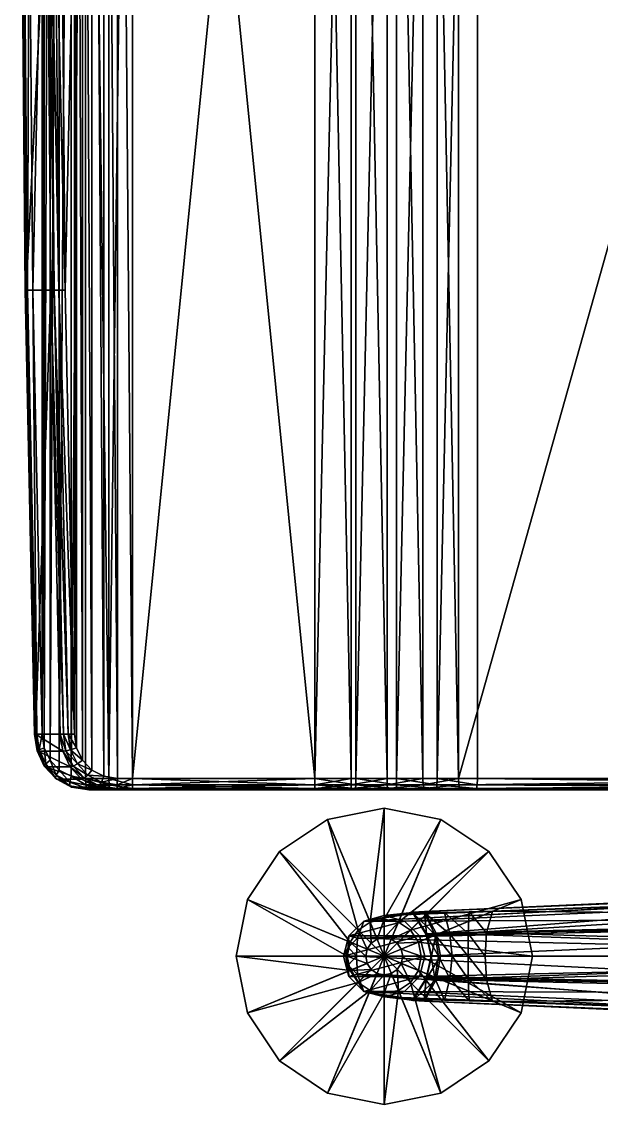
# Model space of a CAD drawing. Extents: x -0.75 to 2.5, y -6.86 to 0.72.
# Drawn here: x -0.7429 to -0.5864, y -4.2069 to -3.9144 of the extents above; entities that cross this region are included whole.
import ezdxf

# ---------------------------------------------------------------- set-up
doc = ezdxf.new("R2010")
doc.units = 0
doc.layers.add('72OFGO2D01_GRAFIK', color=1, linetype='CONTINUOUS')
doc.layers.add('72VIAI3D_ANY', color=1, linetype='CONTINUOUS')

# ---------------------------------------------------------------- blocks, each defined once
blk = doc.blocks.new('OB__000009')
at = {"layer": '72VIAI3D_ANY'}
mesh = blk.add_polyface(dxfattribs=at)
corners = [(0.0217, -0.30578, 0.18844), (0.032, -0.54, 0.02578), (0.032, -0.30491, 0.18746), (0.0265, -0.54147, 0.02745), (0.0375, -0.54147, 0.02745), (0.0423, -0.30578, 0.18844), (0.052, -0.35163, 0.29325), (0.03688, -0.55824, 0.06969), (0.04216, -0.35359, 0.29661), (0.032, -0.55845, 0.07141), (0.032, -0.35427, 0.29776), (0.02713, -0.55824, 0.06969), (0.02184, -0.35359, 0.29661), (0.02248, -0.5565, 0.0661), (0.012, -0.35163, 0.29325), (0.01987, -0.54011, 0.07233), (0.012, -0.36189, 0.26994), (0.043, -0.551, 0.024), (0.052, -0.3114, 0.19634), (0.052, -0.308, 0.1914), (0.04421, -0.52177, 0.05142), (0.04413, -0.54011, 0.07233), (0.052, -0.36189, 0.26994), (0.012, -0.308, 0.1914), (0.01979, -0.52177, 0.05142), (0.021, -0.551, 0.024), (0.012, -0.3114, 0.19634), (0.0423, -0.3544, 0.2706), (0.0423, -0.35933, 0.26725), (0.052, -0.35578, 0.27415), (0.0217, -0.35933, 0.26725), (0.012, -0.35578, 0.27415), (0.032, -0.35837, 0.26637), (0.0217, -0.3544, 0.2706), (0.02569, -0.52334, 0.05481), (0.032, -0.31438, 0.20036), (0.032, -0.52375, 0.05607), (0.0217, -0.31367, 0.19928), (0.03823, -0.53696, 0.07032), (0.032, -0.53577, 0.06974), (0.02577, -0.53696, 0.07032), (0.03831, -0.52334, 0.05481), (0.0423, -0.31367, 0.19928), (0.04153, -0.5455, 0.02668), (0.02248, -0.5455, 0.02668)]
mesh.append_faces([[corners[k] for k in face] for face in [(4, 2, 1), (12, 13, 14), (24, 37, 34), (38, 22, 28), (16, 40, 30), (40, 16, 15), (42, 20, 41)]], dxfattribs={"color": 9})
mesh.append_faces([[corners[k] for k in face] for face in [(8, 9, 10), (10, 11, 12), (22, 27, 28), (27, 22, 29), (30, 31, 16), (32, 33, 30), (34, 35, 36), (35, 34, 37), (32, 38, 28), (38, 32, 39), (40, 32, 30), (32, 40, 39), (35, 41, 36), (41, 35, 42), (43, 5, 4)]], dxfattribs={"vtx0": -1, "color": 9})
mesh.append_faces([[corners[k] for k in face] for face in [(17, 18, 19), (18, 17, 20), (21, 6, 22), (23, 24, 25), (24, 23, 26), (3, 23, 44)]], dxfattribs={"vtx0": -1, "vtx1": -1, "color": 9})
mesh.append_faces([[corners[k] for k in face] for face in [(5, 43, 19), (23, 3, 0)]], dxfattribs={"vtx0": -1, "vtx1": -1, "vtx2": -1, "color": 9})
mesh.append_faces([[corners[k] for k in face] for face in [(14, 15, 16)]], dxfattribs={"vtx0": -1, "vtx2": -1, "color": 9})
mesh.append_faces([[corners[k] for k in face] for face in [(1, 0, 3), (6, 7, 8), (20, 42, 18), (25, 44, 23)]], dxfattribs={"vtx1": -1, "color": 9})
mesh.append_faces([[corners[k] for k in face] for face in [(0, 1, 2), (2, 4, 5), (37, 24, 26), (43, 17, 19)]], dxfattribs={"vtx2": -1, "color": 9})
mesh = blk.add_polyface(dxfattribs=at)
corners = [(0.03688, -0.55824, 0.06969), (0.052, -0.35163, 0.29325), (0.04153, -0.5565, 0.0661), (0.032, -0.55845, 0.07141), (0.04216, -0.35359, 0.29661), (0.02713, -0.55824, 0.06969), (0.032, -0.35427, 0.29776), (0.02248, -0.5565, 0.0661), (0.02184, -0.35359, 0.29661), (0.01987, -0.54011, 0.07233), (0.012, -0.35163, 0.29325), (0.04413, -0.54011, 0.07233), (0.04387, -0.53473, 0.04988), (0.0379, -0.53735, 0.05623), (0.03796, -0.53327, 0.05341), (0.0438, -0.54024, 0.05372), (0.02021, -0.54024, 0.05372), (0.02604, -0.53327, 0.05341), (0.02611, -0.53735, 0.05623), (0.02014, -0.53473, 0.04988), (0.02589, -0.52836, 0.05286), (0.01999, -0.52806, 0.04905), (0.04401, -0.52806, 0.04905), (0.03812, -0.52836, 0.05286), (0.02569, -0.52334, 0.05481), (0.01979, -0.52177, 0.05142), (0.04421, -0.52177, 0.05142), (0.03831, -0.52334, 0.05481), (0.03804, -0.53955, 0.06559), (0.032, -0.53577, 0.06974), (0.032, -0.5382, 0.06543), (0.03823, -0.53696, 0.07032), (0.02577, -0.53696, 0.07032), (0.032, -0.53833, 0.06104), (0.032, -0.53632, 0.0571), (0.02608, -0.53963, 0.06064), (0.032, -0.53266, 0.05463), (0.032, -0.52831, 0.05422), (0.032, -0.52375, 0.05607), (0.052, -0.36189, 0.26994), (0.043, -0.551, 0.024), (0.021, -0.551, 0.024)]
mesh.append_faces([[corners[k] for k in face] for face in [(0, 1, 2), (7, 8, 5), (39, 31, 11)]], dxfattribs={"color": 9})
mesh.append_faces([[corners[k] for k in face] for face in [(12, 13, 14), (13, 12, 15), (16, 17, 18), (17, 16, 19), (19, 20, 17), (20, 19, 21), (22, 14, 23), (14, 22, 12), (21, 24, 20), (24, 21, 25), (26, 23, 27), (23, 26, 22), (28, 29, 30), (29, 28, 31), (32, 30, 29), (13, 33, 34), (34, 35, 18), (14, 34, 36), (34, 14, 13), (18, 36, 34), (36, 18, 17), (17, 37, 36), (37, 17, 20), (23, 36, 37), (36, 23, 14), (20, 38, 37), (38, 20, 24), (27, 37, 38), (37, 27, 23)]], dxfattribs={"vtx0": -1, "color": 9})
mesh.append_faces([[corners[k] for k in face] for face in [(1, 11, 2), (26, 40, 22)]], dxfattribs={"vtx0": -1, "vtx1": -1, "color": 9})
mesh.append_faces([[corners[k] for k in face] for face in [(3, 4, 0)]], dxfattribs={"vtx0": -1, "vtx1": -1, "vtx2": -1, "color": 9})
mesh.append_faces([[corners[k] for k in face] for face in [(5, 6, 3), (9, 10, 7), (41, 25, 21)]], dxfattribs={"vtx0": -1, "vtx2": -1, "color": 9})
mesh = blk.add_polyface(dxfattribs=at)
corners = [(0.021, -0.551, 0.024), (0.02248, -0.5455), (0.02248, -0.5455, 0.02668), (0.0265, -0.54147), (0.0265, -0.54147, 0.02745), (0.032, -0.54), (0.032, -0.54, 0.02578), (0.0375, -0.54147), (0.0375, -0.54147, 0.02745), (0.04153, -0.5455), (0.04153, -0.5455, 0.02668), (0.043, -0.551), (0.04395, -0.54328, 0.0664), (0.03823, -0.53696, 0.07032), (0.03804, -0.53955, 0.06559), (0.04413, -0.54011, 0.07233), (0.01987, -0.54011, 0.07233), (0.02596, -0.53955, 0.06559), (0.02577, -0.53696, 0.07032), (0.02006, -0.54328, 0.0664), (0.04382, -0.54333, 0.05968), (0.03793, -0.53963, 0.06064), (0.02608, -0.53963, 0.06064), (0.02018, -0.54333, 0.05968), (0.0438, -0.54024, 0.05372), (0.0379, -0.53735, 0.05623), (0.02611, -0.53735, 0.05623), (0.02021, -0.54024, 0.05372), (0.032, -0.5382, 0.06543), (0.032, -0.53833, 0.06104), (0.032, -0.53632, 0.0571), (0.04153, -0.5565, 0.0661), (0.043, -0.551, 0.024), (0.04387, -0.53473, 0.04988), (0.04401, -0.52806, 0.04905), (0.02248, -0.5565, 0.0661), (0.02014, -0.53473, 0.04988), (0.01999, -0.52806, 0.04905), (0.0375, -0.56053)]
mesh.append_faces([[corners[k] for k in face] for face in [(0, 1, 2), (2, 3, 4), (3, 2, 1), (4, 5, 6), (5, 4, 3), (6, 7, 8), (7, 6, 5), (8, 9, 10), (9, 8, 7), (11, 10, 9), (12, 13, 14), (13, 12, 15), (16, 17, 18), (17, 16, 19), (20, 14, 21), (14, 20, 12), (19, 22, 17), (22, 19, 23), (24, 21, 25), (21, 24, 20), (23, 26, 22), (26, 23, 27), (28, 18, 17), (21, 28, 29), (28, 21, 14), (17, 29, 28), (29, 17, 22), (29, 25, 21), (22, 30, 29)]], dxfattribs={"vtx0": -1, "color": 9})
mesh.append_faces([[corners[k] for k in face] for face in [(12, 31, 15), (24, 32, 20), (33, 32, 24), (34, 32, 33), (5, 38, 7)]], dxfattribs={"vtx0": -1, "vtx1": -1, "color": 9})
mesh.append_faces([[corners[k] for k in face] for face in [(35, 19, 16), (35, 23, 19), (0, 27, 23), (0, 36, 27), (0, 37, 36)]], dxfattribs={"vtx0": -1, "vtx2": -1, "color": 9})
mesh = blk.add_polyface(dxfattribs=at)
corners = [(0.032, -0.562, 0.06002), (0.02959, -0.5607, 0.06695), (0.032, -0.56133, 0.06625), (0.0265, -0.56053, 0.06163), (0.0375, -0.56053, 0.06163), (0.03441, -0.5607, 0.06695), (0.02713, -0.55824, 0.06969), (0.02248, -0.5565, 0.0661), (0.04153, -0.5565, 0.0661), (0.03688, -0.55824, 0.06969), (0.032, -0.55845, 0.07141), (0.02248, -0.5565), (0.0265, -0.56053), (0.021, -0.551), (0.021, -0.551, 0.024), (0.02248, -0.5455), (0.04153, -0.5455, 0.02668), (0.043, -0.551), (0.043, -0.551, 0.024), (0.04153, -0.5565), (0.0375, -0.56053), (0.032, -0.562), (0.04382, -0.54333, 0.05968), (0.04395, -0.54328, 0.0664), (0.02018, -0.54333, 0.05968), (0.04153, -0.5455), (0.0375, -0.54147), (0.032, -0.54), (0.0265, -0.54147)]
mesh.append_faces([[corners[k] for k in face] for face in [(0, 1, 2), (4, 2, 5), (3, 6, 1), (6, 3, 7), (8, 5, 9), (5, 8, 4), (3, 11, 7), (11, 3, 12), (13, 7, 11), (15, 14, 13), (16, 17, 18), (19, 18, 17), (8, 20, 4), (20, 8, 19), (21, 4, 20), (12, 0, 21), (25, 19, 17)]], dxfattribs={"vtx0": -1, "color": 9})
mesh.append_faces([[corners[k] for k in face] for face in [(1, 0, 3), (2, 4, 0), (1, 10, 2), (2, 10, 5), (6, 10, 1), (5, 10, 9), (22, 8, 23), (19, 26, 20), (26, 19, 25), (20, 27, 21), (21, 28, 12), (28, 21, 27), (12, 15, 11), (15, 12, 28)]], dxfattribs={"vtx0": -1, "vtx1": -1, "color": 9})
mesh.append_faces([[corners[k] for k in face] for face in [(18, 8, 22), (7, 14, 24)]], dxfattribs={"vtx0": -1, "vtx1": -1, "vtx2": -1, "color": 9})
mesh.append_faces([[corners[k] for k in face] for face in [(7, 13, 14), (18, 19, 8), (4, 21, 0), (0, 12, 3)]], dxfattribs={"vtx0": -1, "vtx2": -1, "color": 9})
mesh.append_faces([[corners[k] for k in face] for face in [(15, 13, 11)]], dxfattribs={"vtx2": -1, "color": 9})
blk = doc.blocks.new('OB__000615')
at = {"layer": '72VIAI3D_ANY', "rotation": -90}
blk.add_blockref('OB__000009', (-0.09399, -4.13486, 0.029), dxfattribs=at)
blk = doc.blocks.new('72VIAI3D__000616')
at = {"layer": '72VIAI3D_ANY'}
blk.add_blockref('OB__000615', (0, 0), dxfattribs=at)
blk = doc.blocks.new('OB__000012')
at = {"layer": '72VIAI3D_ANY'}
mesh = blk.add_polyface(dxfattribs=at)
corners = [(0.04, -0.58), (0.00304, -0.56469), (0, -0.58), (0, -0.58, 0.006), (0.00304, -0.56469, 0.006), (0.03, -0.58, 0.018), (0.03076, -0.57617, 0.018), (0.035, -0.58, 0.026), (0.03076, -0.57617, 0.026), (0.03538, -0.57809, 0.026), (0.03, -0.58, 0.026), (0.01172, -0.55172), (0.01172, -0.55172, 0.006), (0.03293, -0.57293, 0.018), (0.03293, -0.57293, 0.026), (0.03646, -0.57647, 0.026), (0.02469, -0.54304), (0.02469, -0.54304, 0.006), (0.03617, -0.57076, 0.018), (0.03617, -0.57076, 0.026), (0.03809, -0.57538, 0.026), (0.04, -0.54), (0.04, -0.54, 0.006), (0.04, -0.57, 0.018), (0.04, -0.57, 0.026), (0.04, -0.575, 0.026), (0.03538, -0.57809, 0.029), (0.035, -0.58, 0.029), (0.03646, -0.57647, 0.029), (0.03809, -0.57538, 0.029), (0.04, -0.575, 0.029)]
mesh.append_faces([[corners[k] for k in face] for face in [(3, 1, 4), (1, 3, 2), (5, 4, 6), (4, 5, 3), (4, 11, 12), (11, 4, 1), (6, 12, 13), (12, 6, 4), (12, 16, 17), (16, 12, 11), (13, 17, 18), (17, 13, 12), (17, 21, 22), (21, 17, 16), (18, 22, 23), (22, 18, 17), (5, 8, 10), (8, 5, 6), (6, 14, 8), (14, 6, 13), (13, 19, 14), (19, 13, 18), (18, 24, 19), (24, 18, 23), (7, 26, 27), (26, 7, 9), (9, 28, 26), (28, 9, 15), (15, 29, 28), (29, 15, 20), (20, 30, 29), (30, 20, 25)]], dxfattribs={"vtx0": -1, "color": 159})
mesh.append_faces([[corners[k] for k in face] for face in [(7, 8, 9), (8, 7, 10), (9, 14, 15), (14, 9, 8), (15, 19, 20), (19, 15, 14), (20, 24, 25), (24, 20, 19)]], dxfattribs={"vtx0": -1, "vtx1": -1, "color": 159})
mesh.append_faces([[corners[k] for k in face] for face in [(0, 1, 2), (0, 11, 1), (0, 16, 11), (0, 21, 16)]], dxfattribs={"vtx0": -1, "vtx2": -1, "color": 159})
mesh = blk.add_polyface(dxfattribs=at)
corners = [(0.04, -0.58), (0.05531, -0.54304), (0.04, -0.54), (0.04, -0.54, 0.006), (0.05531, -0.54304, 0.006), (0.04, -0.57, 0.018), (0.04383, -0.57076, 0.018), (0.04, -0.575, 0.026), (0.04383, -0.57076, 0.026), (0.04191, -0.57538, 0.026), (0.04, -0.57, 0.026), (0.06828, -0.55172), (0.06828, -0.55172, 0.006), (0.04707, -0.57293, 0.018), (0.04707, -0.57293, 0.026), (0.04354, -0.57647, 0.026), (0.07696, -0.56469), (0.07696, -0.56469, 0.006), (0.04924, -0.57617, 0.018), (0.04924, -0.57617, 0.026), (0.04462, -0.57809, 0.026), (0.08, -0.58), (0.08, -0.58, 0.006), (0.05, -0.58, 0.018), (0.05, -0.58, 0.026), (0.045, -0.58, 0.026), (0.04191, -0.57538, 0.029), (0.04, -0.575, 0.029), (0.04354, -0.57647, 0.029), (0.04462, -0.57809, 0.029), (0.045, -0.58, 0.029)]
mesh.append_faces([[corners[k] for k in face] for face in [(3, 1, 4), (1, 3, 2), (5, 4, 6), (4, 5, 3), (4, 11, 12), (11, 4, 1), (6, 12, 13), (12, 6, 4), (12, 16, 17), (16, 12, 11), (13, 17, 18), (17, 13, 12), (17, 21, 22), (21, 17, 16), (18, 22, 23), (22, 18, 17), (5, 8, 10), (8, 5, 6), (6, 14, 8), (14, 6, 13), (13, 19, 14), (19, 13, 18), (18, 24, 19), (24, 18, 23), (7, 26, 27), (26, 7, 9), (9, 28, 26), (28, 9, 15), (15, 29, 28), (29, 15, 20), (20, 30, 29), (30, 20, 25)]], dxfattribs={"vtx0": -1, "color": 159})
mesh.append_faces([[corners[k] for k in face] for face in [(7, 8, 9), (8, 7, 10), (9, 14, 15), (14, 9, 8), (15, 19, 20), (19, 15, 14), (20, 24, 25), (24, 20, 19)]], dxfattribs={"vtx0": -1, "vtx1": -1, "color": 159})
mesh.append_faces([[corners[k] for k in face] for face in [(0, 1, 2), (0, 11, 1), (0, 16, 11), (0, 21, 16)]], dxfattribs={"vtx0": -1, "vtx2": -1, "color": 159})
mesh = blk.add_polyface(dxfattribs=at)
corners = [(0.04, -0.58), (0.02469, -0.61696), (0.04, -0.62), (0.04, -0.62, 0.006), (0.02469, -0.61696, 0.006), (0.04, -0.59, 0.018), (0.03617, -0.58924, 0.018), (0.04, -0.585, 0.026), (0.03617, -0.58924, 0.026), (0.03809, -0.58462, 0.026), (0.04, -0.59, 0.026), (0.01172, -0.60828), (0.01172, -0.60828, 0.006), (0.03293, -0.58707, 0.018), (0.03293, -0.58707, 0.026), (0.03646, -0.58354, 0.026), (0.00304, -0.59531), (0.00304, -0.59531, 0.006), (0.03076, -0.58383, 0.018), (0.03076, -0.58383, 0.026), (0.03538, -0.58191, 0.026), (0, -0.58), (0, -0.58, 0.006), (0.03, -0.58, 0.018), (0.03, -0.58, 0.026), (0.035, -0.58, 0.026), (0.03809, -0.58462, 0.029), (0.04, -0.585, 0.029), (0.03646, -0.58354, 0.029), (0.03538, -0.58191, 0.029), (0.035, -0.58, 0.029)]
mesh.append_faces([[corners[k] for k in face] for face in [(3, 1, 4), (1, 3, 2), (5, 4, 6), (4, 5, 3), (4, 11, 12), (11, 4, 1), (6, 12, 13), (12, 6, 4), (12, 16, 17), (16, 12, 11), (13, 17, 18), (17, 13, 12), (17, 21, 22), (21, 17, 16), (18, 22, 23), (22, 18, 17), (5, 8, 10), (8, 5, 6), (6, 14, 8), (14, 6, 13), (13, 19, 14), (19, 13, 18), (18, 24, 19), (24, 18, 23), (7, 26, 27), (26, 7, 9), (9, 28, 26), (28, 9, 15), (15, 29, 28), (29, 15, 20), (20, 30, 29), (30, 20, 25)]], dxfattribs={"vtx0": -1, "color": 159})
mesh.append_faces([[corners[k] for k in face] for face in [(7, 8, 9), (8, 7, 10), (9, 14, 15), (14, 9, 8), (15, 19, 20), (19, 15, 14), (20, 24, 25), (24, 20, 19)]], dxfattribs={"vtx0": -1, "vtx1": -1, "color": 159})
mesh.append_faces([[corners[k] for k in face] for face in [(0, 1, 2), (0, 11, 1), (0, 16, 11), (0, 21, 16)]], dxfattribs={"vtx0": -1, "vtx2": -1, "color": 159})
mesh = blk.add_polyface(dxfattribs=at)
corners = [(0.04, -0.58), (0.07696, -0.59531), (0.08, -0.58), (0.08, -0.58, 0.006), (0.07696, -0.59531, 0.006), (0.05, -0.58, 0.018), (0.04924, -0.58383, 0.018), (0.045, -0.58, 0.026), (0.04924, -0.58383, 0.026), (0.04462, -0.58191, 0.026), (0.05, -0.58, 0.026), (0.06828, -0.60828), (0.06828, -0.60828, 0.006), (0.04707, -0.58707, 0.018), (0.04707, -0.58707, 0.026), (0.04354, -0.58354, 0.026), (0.05531, -0.61696), (0.05531, -0.61696, 0.006), (0.04383, -0.58924, 0.018), (0.04383, -0.58924, 0.026), (0.04191, -0.58462, 0.026), (0.04, -0.62), (0.04, -0.62, 0.006), (0.04, -0.59, 0.018), (0.04, -0.59, 0.026), (0.04, -0.585, 0.026), (0.04462, -0.58191, 0.029), (0.045, -0.58, 0.029), (0.04354, -0.58354, 0.029), (0.04191, -0.58462, 0.029), (0.04, -0.585, 0.029)]
mesh.append_faces([[corners[k] for k in face] for face in [(3, 1, 4), (1, 3, 2), (5, 4, 6), (4, 5, 3), (4, 11, 12), (11, 4, 1), (6, 12, 13), (12, 6, 4), (12, 16, 17), (16, 12, 11), (13, 17, 18), (17, 13, 12), (17, 21, 22), (21, 17, 16), (18, 22, 23), (22, 18, 17), (5, 8, 10), (8, 5, 6), (6, 14, 8), (14, 6, 13), (13, 19, 14), (19, 13, 18), (18, 24, 19), (24, 18, 23), (7, 26, 27), (26, 7, 9), (9, 28, 26), (28, 9, 15), (15, 29, 28), (29, 15, 20), (20, 30, 29), (30, 20, 25)]], dxfattribs={"vtx0": -1, "color": 159})
mesh.append_faces([[corners[k] for k in face] for face in [(7, 8, 9), (8, 7, 10), (9, 14, 15), (14, 9, 8), (15, 19, 20), (19, 15, 14), (20, 24, 25), (24, 20, 19)]], dxfattribs={"vtx0": -1, "vtx1": -1, "color": 159})
mesh.append_faces([[corners[k] for k in face] for face in [(0, 1, 2), (0, 11, 1), (0, 16, 11), (0, 21, 16)]], dxfattribs={"vtx0": -1, "vtx2": -1, "color": 159})
blk = doc.blocks.new('OB__000617')
at = {"layer": '72VIAI3D_ANY', "rotation": -90}
blk.add_blockref('OB__000012', (-0.06499, -4.12686), dxfattribs=at)
blk = doc.blocks.new('72VIAI3D__000618')
at = {"layer": '72VIAI3D_ANY'}
blk.add_blockref('OB__000617', (0, 0), dxfattribs=at)
blk = doc.blocks.new('72VIAI3D__000621')
at = {"layer": '72VIAI3D_ANY'}
for name in ['72VIAI3D__000618', '72VIAI3D__000616']:
    blk.add_blockref(name, (0, 0), dxfattribs=at)
blk = doc.blocks.new('OB__000690')
at = {"layer": '72VIAI3D_ANY'}
mesh = blk.add_polyface(dxfattribs=at)
corners = [(0, -0.18443, 0.01269), (0, -0.19049, 0.03809), (0, -0.19517, 0.01455), (0.003, -0.19575, 0.01161), (0.497, -0.18487, 0.00972), (0.003, -0.18487, 0.00972), (0.003, -0.18047, 0.03939), (0.497, -0.1899, 0.04103), (0.003, -0.1899, 0.04103), (0, -0.19986, 0.04043), (0, -0.20569, 0.01715), (0.003, -0.20642, 0.01424), (0.497, -0.19575, 0.01161), (0.497, -0.19913, 0.04334), (0.003, -0.19913, 0.04334), (0, -0.35143, 0.07537), (0, -0.3446, 0.05389), (0, -0.3407, 0.07351), (0.003, -0.34011, 0.07645), (0.497, -0.35099, 0.07834), (0.003, -0.35099, 0.07834), (0.497, -0.34519, 0.05095), (0.003, -0.34519, 0.05095), (0.00033, -0.19946, 0.04205), (0.00033, -0.19016, 0.03972), (0.00133, -0.19921, 0.04302), (0.00133, -0.18997, 0.0407), (0.00133, -0.34018, 0.07612), (0.00033, -0.34037, 0.07514), (0.00033, -0.18468, 0.01104), (0.00033, -0.19549, 0.01291), (0.00133, -0.19569, 0.01193), (0.00133, -0.18482, 0.01005), (0.00033, -0.2061, 0.01553), (0.00133, -0.20634, 0.01456), (0.00133, -0.18052, 0.03906), (0, -0.18091, 0.03642), (0.00033, -0.18067, 0.03807), (0.00033, -0.34492, 0.05226), (0.00133, -0.34512, 0.05128), (0.00133, -0.35104, 0.07801), (0.00033, -0.35119, 0.07702)]
mesh.append_faces([[corners[k] for k in face] for face in [(3, 4, 5), (6, 7, 8), (11, 12, 3), (18, 19, 20), (21, 11, 22), (25, 24, 26), (14, 26, 8), (23, 27, 28), (25, 18, 27), (31, 5, 32), (5, 31, 3), (30, 32, 29), (32, 30, 31), (33, 31, 30), (34, 3, 31), (35, 8, 26), (37, 26, 24), (34, 38, 39), (11, 39, 22), (40, 28, 27), (28, 40, 41), (20, 27, 18), (27, 20, 40)]], dxfattribs={"vtx0": -1, "color": 169})
mesh.append_faces([[corners[k] for k in face] for face in [(0, 1, 2), (2, 9, 10), (9, 2, 1), (8, 13, 14), (15, 16, 17), (23, 1, 24), (1, 23, 9), (24, 25, 23), (26, 14, 25), (27, 23, 25), (18, 25, 14), (28, 9, 23), (9, 28, 17), (2, 29, 0), (29, 2, 30), (31, 33, 34), (3, 34, 11), (30, 10, 33), (10, 30, 2), (36, 24, 1), (38, 34, 33), (39, 11, 34), (33, 16, 38), (16, 33, 10), (41, 17, 28), (17, 41, 15)]], dxfattribs={"vtx0": -1, "vtx1": -1, "color": 169})
mesh.append_faces([[corners[k] for k in face] for face in [(16, 9, 17), (9, 16, 10), (13, 18, 14)]], dxfattribs={"vtx0": -1, "vtx2": -1, "color": 169})
mesh = blk.add_polyface(dxfattribs=at)
corners = [(0.497, -0.18487, 0.00972), (0.003, -0.19575, 0.01161), (0.497, -0.19575, 0.01161), (0.497, -0.1899, 0.04103), (0.003, -0.18047, 0.03939), (0.497, -0.18047, 0.03939), (0.003, -0.20642, 0.01424), (0.497, -0.20642, 0.01424), (0.497, -0.19913, 0.04334), (0.003, -0.1899, 0.04103), (0.497, -0.35099, 0.07834), (0.003, -0.34011, 0.07645), (0.497, -0.34011, 0.07645), (0.497, -0.34519, 0.05095), (0.5, -0.18443, 0.01269), (0.5, -0.19049, 0.03809), (0.5, -0.18091, 0.03642), (0.5, -0.19517, 0.01455), (0.5, -0.19986, 0.04043), (0.5, -0.20569, 0.01715), (0.5, -0.3446, 0.05389), (0.5, -0.3407, 0.07351), (0.49967, -0.19946, 0.04205), (0.49967, -0.19016, 0.03972), (0.49867, -0.19921, 0.04302), (0.49867, -0.18997, 0.0407), (0.49867, -0.34018, 0.07612), (0.49967, -0.34037, 0.07514), (0.49967, -0.18468, 0.01104), (0.49967, -0.19549, 0.01291), (0.49867, -0.19569, 0.01193), (0.49867, -0.18482, 0.01005), (0.49967, -0.2061, 0.01553), (0.49867, -0.20634, 0.01456), (0.49867, -0.18052, 0.03906), (0.49967, -0.18067, 0.03807), (0.49967, -0.34492, 0.05226), (0.49867, -0.34512, 0.05128), (0.49867, -0.35104, 0.07801), (0.49967, -0.35119, 0.07702)]
mesh.append_faces([[corners[k] for k in face] for face in [(0, 1, 2), (3, 4, 5), (8, 9, 3), (10, 11, 12), (11, 8, 12), (23, 24, 25), (25, 8, 3), (26, 22, 27), (12, 24, 26), (30, 0, 2), (0, 30, 31), (29, 31, 30), (31, 29, 28), (30, 32, 29), (2, 33, 30), (3, 34, 25), (34, 3, 5), (25, 35, 23), (35, 25, 34), (36, 33, 37), (37, 7, 13), (27, 38, 26), (26, 10, 12)]], dxfattribs={"vtx0": -1, "color": 169})
mesh.append_faces([[corners[k] for k in face] for face in [(2, 6, 7), (20, 18, 19), (18, 20, 21)]], dxfattribs={"vtx0": -1, "vtx1": -1, "color": 169})
mesh.append_faces([[corners[k] for k in face] for face in [(6, 13, 7), (14, 15, 16), (15, 14, 17), (17, 18, 15), (18, 17, 19), (22, 15, 18), (15, 22, 23), (24, 23, 22), (8, 25, 24), (22, 26, 24), (24, 12, 8), (27, 18, 21), (18, 27, 22), (17, 28, 29), (28, 17, 14), (32, 30, 33), (33, 2, 7), (29, 19, 17), (19, 29, 32), (23, 16, 15), (16, 23, 35), (33, 36, 32), (7, 37, 33), (32, 20, 19), (20, 32, 36), (21, 39, 27)]], dxfattribs={"vtx0": -1, "vtx2": -1, "color": 169})
mesh = blk.add_polyface(dxfattribs=at)
corners = [(0.5, -0.37311, 0.07751), (0.5, -0.36421, 0.0568), (0.5, -0.3741, 0.05753), (0.5, -0.36225, 0.0767), (0.5, -0.38401, 0.07777), (0.5, -0.38401, 0.05777), (0.5, -0.35143, 0.07537), (0.5, -0.3446, 0.05389), (0.5, -0.35437, 0.05559), (0.5, -0.3407, 0.07351), (0.49967, -0.36437, 0.05514), (0.49967, -0.37418, 0.05587), (0.497, -0.3645, 0.05382), (0.49867, -0.37423, 0.05487), (0.49867, -0.36447, 0.05415), (0.49867, -0.35476, 0.05295), (0.49967, -0.35461, 0.05394), (0.497, -0.35481, 0.05262), (0.49967, -0.38401, 0.07944), (0.49967, -0.37303, 0.07917), (0.49867, -0.37298, 0.08017), (0.497, -0.38401, 0.08077), (0.497, -0.37297, 0.0805), (0.49867, -0.38401, 0.08044), (0.49967, -0.36208, 0.07836), (0.49867, -0.36199, 0.07936), (0.497, -0.36195, 0.07969), (0.497, -0.37424, 0.05453), (0.49867, -0.38401, 0.05511), (0.497, -0.38401, 0.05477), (0.49967, -0.38401, 0.05611), (0.49967, -0.43326, 0.07944), (0.49867, -0.43326, 0.08044), (0.49867, -0.34512, 0.05128), (0.49967, -0.34492, 0.05226), (0.497, -0.34519, 0.05095), (0.49867, -0.35104, 0.07801), (0.49967, -0.34037, 0.07514), (0.49967, -0.35119, 0.07702), (0.497, -0.35099, 0.07834), (0.49867, -0.34018, 0.07612)]
mesh.append_faces([[corners[k] for k in face] for face in [(12, 13, 14), (11, 14, 13), (14, 11, 10), (10, 15, 14), (15, 10, 16), (17, 14, 15), (20, 21, 22), (21, 20, 23), (19, 23, 20), (20, 24, 19), (24, 20, 25), (22, 25, 20), (25, 22, 26), (27, 28, 13), (13, 30, 11), (33, 16, 34), (16, 33, 15), (35, 15, 33), (15, 35, 17), (36, 37, 38), (39, 40, 36), (26, 36, 25), (36, 26, 39), (25, 38, 24), (38, 25, 36)]], dxfattribs={"vtx0": -1, "color": 169})
mesh.append_faces([[corners[k] for k in face] for face in [(0, 1, 2), (1, 0, 3), (4, 2, 5), (2, 4, 0), (6, 7, 8), (7, 6, 9), (3, 8, 1), (8, 3, 6), (2, 10, 11), (10, 2, 1), (1, 16, 10), (16, 1, 8), (0, 18, 19), (18, 0, 4), (23, 19, 18), (19, 3, 0), (3, 19, 24), (28, 27, 29), (11, 5, 2), (5, 11, 30), (30, 13, 28), (4, 31, 18), (18, 32, 23), (34, 8, 7), (8, 34, 16), (38, 9, 6), (24, 6, 3), (6, 24, 38)]], dxfattribs={"vtx0": -1, "vtx2": -1, "color": 169})
mesh = blk.add_polyface(dxfattribs=at)
corners = [(0.25, -0.45541, 0.05114), (0.135, -0.45313, 0.05096), (0.135, -0.45442, 0.05155), (0.25, -0.45412, 0.05055), (0.135, -0.46194, 0.07098), (0.25, -0.4632, 0.07226), (0.25, -0.46293, 0.07057), (0.135, -0.46221, 0.07267), (0.135, -0.46162, 0.07397), (0.25, -0.46118, 0.07449), (0.25, -0.46261, 0.07356), (0.135, -0.46018, 0.07489), (0.003, -0.35099, 0.07834), (0.497, -0.36195, 0.07969), (0.003, -0.36195, 0.07969), (0.003, -0.3645, 0.05382), (0.497, -0.35481, 0.05262), (0.003, -0.35481, 0.05262), (0.497, -0.37297, 0.0805), (0.003, -0.37297, 0.0805), (0.003, -0.37424, 0.05453), (0.497, -0.3645, 0.05382), (0.497, -0.38401, 0.08077), (0.003, -0.38401, 0.08077), (0.003, -0.38401, 0.05477), (0.497, -0.37424, 0.05453), (0.497, -0.34519, 0.05095), (0.003, -0.34519, 0.05095), (0.003, -0.43326, 0.08077), (0.497, -0.43963, 0.08046), (0.003, -0.43963, 0.08046), (0.497, -0.43326, 0.05527), (0.003, -0.43326, 0.05527), (0.015, -0.45191, 0.05245), (0.135, -0.45531, 0.053), (0.015, -0.44893, 0.05213), (0.135, -0.45145, 0.05119), (0.015, -0.45062, 0.05186), (0.015, -0.4597, 0.07357), (0.015, -0.45943, 0.07188), (0.015, -0.45911, 0.07489), (0.015, -0.45768, 0.07584), (0.25, -0.4563, 0.05259), (0.25, -0.45245, 0.05082), (0.003, -0.44594, 0.07952), (0.015, -0.4528, 0.05389), (0.49638, -0.44984, 0.07855), (0.00362, -0.44984, 0.07855), (0.49468, -0.45304, 0.07757), (0.00532, -0.45304, 0.07757), (0.49203, -0.45553, 0.07668), (0.00797, -0.45553, 0.07668), (0.4887, -0.45711, 0.07606), (0.0113, -0.45711, 0.07606), (0.25, -0.44893, 0.05213), (0.25, -0.45768, 0.07584), (0.003, -0.43729, 0.05521), (0.00362, -0.44101, 0.05461), (0.497, -0.43729, 0.05521), (0.00532, -0.44425, 0.05375), (0.49638, -0.44101, 0.05461), (0.00797, -0.44676, 0.05291), (0.49468, -0.44425, 0.05375), (0.0113, -0.44836, 0.05234), (0.49203, -0.44676, 0.05291), (0.4887, -0.44836, 0.05234), (0.365, -0.45313, 0.05096)]
mesh.append_faces([[corners[k] for k in face] for face in [(4, 5, 6), (12, 13, 14), (15, 16, 17), (14, 18, 19), (20, 21, 15), (19, 22, 23), (24, 25, 20), (17, 26, 27), (28, 29, 30), (31, 24, 32), (22, 28, 23), (7, 39, 38), (11, 40, 41), (2, 42, 0), (29, 44, 30), (39, 34, 45), (44, 46, 47), (47, 48, 49), (49, 50, 51), (42, 4, 6), (56, 31, 32), (57, 58, 56), (59, 60, 57), (61, 62, 59), (63, 64, 61)]], dxfattribs={"vtx0": -1, "color": 169})
mesh.append_faces([[corners[k] for k in face] for face in [(0, 1, 2), (1, 0, 3), (5, 4, 7), (8, 9, 10), (9, 8, 11), (7, 10, 5), (10, 7, 8), (33, 34, 2), (37, 2, 1), (38, 8, 7), (39, 7, 4), (40, 11, 8), (42, 2, 34), (51, 52, 53), (53, 55, 41), (35, 65, 63)]], dxfattribs={"vtx0": -1, "vtx1": -1, "color": 169})
mesh.append_faces([[corners[k] for k in face] for face in [(55, 53, 52), (65, 35, 54)]], dxfattribs={"vtx0": -1, "vtx1": -1, "vtx2": -1, "color": 169})
mesh.append_faces([[corners[k] for k in face] for face in [(34, 39, 4), (54, 36, 43), (4, 42, 34), (55, 9, 11), (0, 66, 3)]], dxfattribs={"vtx0": -1, "vtx2": -1, "color": 169})
mesh.append_faces([[corners[k] for k in face] for face in [(35, 1, 36), (3, 36, 1), (36, 3, 43)]], dxfattribs={"vtx1": -1, "color": 169})
mesh.append_faces([[corners[k] for k in face] for face in [(35, 36, 54), (11, 41, 55)]], dxfattribs={"vtx1": -1, "vtx2": -1, "color": 169})
mesh = blk.add_polyface(dxfattribs=at)
corners = [(0.497, -0.36195, 0.07969), (0.003, -0.35099, 0.07834), (0.497, -0.35099, 0.07834), (0.497, -0.35481, 0.05262), (0.003, -0.3645, 0.05382), (0.497, -0.3645, 0.05382), (0.497, -0.37297, 0.0805), (0.003, -0.36195, 0.07969), (0.003, -0.37424, 0.05453), (0.497, -0.37424, 0.05453), (0.497, -0.38401, 0.08077), (0.003, -0.37297, 0.0805), (0.003, -0.38401, 0.05477), (0.497, -0.38401, 0.05477), (0.497, -0.34519, 0.05095), (0.003, -0.35481, 0.05262), (0.497, -0.43963, 0.08046), (0.003, -0.43326, 0.08077), (0.497, -0.43326, 0.08077), (0.497, -0.43326, 0.05527), (0.003, -0.44594, 0.07952), (0.497, -0.44594, 0.07952), (0.49638, -0.44984, 0.07855), (0.49468, -0.45304, 0.07757), (0.00362, -0.44984, 0.07855), (0.49203, -0.45553, 0.07668), (0.00532, -0.45304, 0.07757), (0.4887, -0.45711, 0.07606), (0.00797, -0.45553, 0.07668), (0.003, -0.43729, 0.05521), (0.497, -0.43729, 0.05521), (0.00362, -0.44101, 0.05461), (0.49638, -0.44101, 0.05461), (0.00532, -0.44425, 0.05375), (0.49468, -0.44425, 0.05375), (0.00797, -0.44676, 0.05291), (0.49203, -0.44676, 0.05291), (0.0113, -0.44836, 0.05234), (0.4887, -0.44836, 0.05234), (0.365, -0.45313, 0.05096), (0.25, -0.45541, 0.05114), (0.365, -0.45442, 0.05155), (0.365, -0.46194, 0.07098), (0.25, -0.4632, 0.07226), (0.365, -0.46221, 0.07267), (0.25, -0.46293, 0.07057), (0.365, -0.46162, 0.07397), (0.25, -0.46118, 0.07449), (0.365, -0.46018, 0.07489), (0.25, -0.46261, 0.07356), (0.365, -0.45531, 0.053), (0.485, -0.45191, 0.05245), (0.485, -0.4528, 0.05389), (0.485, -0.44893, 0.05213), (0.365, -0.45145, 0.05119), (0.485, -0.45062, 0.05186), (0.485, -0.4597, 0.07357), (0.485, -0.45911, 0.07489), (0.485, -0.45943, 0.07188), (0.485, -0.45768, 0.07584), (0.25, -0.4563, 0.05259), (0.25, -0.45412, 0.05055), (0.25, -0.45245, 0.05082), (0.25, -0.44893, 0.05213), (0.25, -0.45768, 0.07584)]
mesh.append_faces([[corners[k] for k in face] for face in [(53, 39, 55)]], dxfattribs={"color": 169})
mesh.append_faces([[corners[k] for k in face] for face in [(0, 1, 2), (3, 4, 5), (6, 7, 0), (5, 8, 9), (10, 11, 6), (14, 15, 3), (16, 17, 18), (17, 10, 18), (20, 16, 21), (22, 20, 21), (23, 24, 22), (25, 26, 23), (27, 28, 25), (19, 29, 30), (30, 31, 32), (32, 33, 34), (34, 35, 36), (43, 42, 45), (51, 50, 52), (55, 41, 51), (56, 46, 57), (58, 44, 56), (57, 48, 59), (60, 41, 40), (42, 60, 45)]], dxfattribs={"vtx0": -1, "color": 169})
mesh.append_faces([[corners[k] for k in face] for face in [(9, 12, 13), (36, 37, 38), (58, 50, 42), (60, 42, 50)]], dxfattribs={"vtx0": -1, "vtx1": -1, "color": 169})
mesh.append_faces([[corners[k] for k in face] for face in [(12, 19, 13), (39, 40, 41), (42, 43, 44), (46, 47, 48), (47, 46, 49), (44, 49, 46), (49, 44, 43), (50, 51, 41), (41, 55, 39), (46, 56, 44), (44, 58, 42), (48, 57, 46), (41, 60, 50), (63, 54, 53), (64, 27, 59), (64, 59, 48), (63, 53, 38)]], dxfattribs={"vtx0": -1, "vtx2": -1, "color": 169})
mesh.append_faces([[corners[k] for k in face] for face in [(62, 54, 63), (48, 47, 64)]], dxfattribs={"vtx1": -1, "vtx2": -1, "color": 169})
mesh.append_faces([[corners[k] for k in face] for face in [(39, 53, 54), (61, 54, 62), (54, 61, 39)]], dxfattribs={"vtx2": -1, "color": 169})
mesh = blk.add_polyface(dxfattribs=at)
corners = [(0.48922, -0.44998, 0.05209), (0.49203, -0.44676, 0.05291), (0.4887, -0.44836, 0.05234), (0.49302, -0.44816, 0.05276), (0.49382, -0.45678, 0.07298), (0.48953, -0.45903, 0.07384), (0.49362, -0.45711, 0.07464), (0.48963, -0.45875, 0.07216), (0.49302, -0.45669, 0.07587), (0.4887, -0.45711, 0.07606), (0.49203, -0.45553, 0.07668), (0.48922, -0.45849, 0.07514), (0.49382, -0.45011, 0.05489), (0.48963, -0.45211, 0.05415), (0.48953, -0.45123, 0.0527), (0.485, -0.4528, 0.05389), (0.485, -0.45191, 0.05245), (0.485, -0.45062, 0.05186), (0.485, -0.45943, 0.07188), (0.485, -0.44893, 0.05213), (0.485, -0.45911, 0.07489), (0.485, -0.4597, 0.07357), (0.485, -0.45768, 0.07584), (0.49713, -0.447, 0.05604), (0.49713, -0.45369, 0.07419), (0.365, -0.45531, 0.053), (0.49867, -0.37423, 0.05487), (0.497, -0.3645, 0.05382), (0.497, -0.37424, 0.05453), (0.49867, -0.36447, 0.05415), (0.497, -0.35481, 0.05262), (0.49798, -0.44165, 0.05482), (0.497, -0.43729, 0.05521), (0.49638, -0.44101, 0.05461), (0.49865, -0.44583, 0.07921), (0.49638, -0.44984, 0.07855), (0.497, -0.44594, 0.07952), (0.49686, -0.44623, 0.05454), (0.49604, -0.44532, 0.05377), (0.49468, -0.44425, 0.05375), (0.49798, -0.45023, 0.07809), (0.49468, -0.45304, 0.07757), (0.49604, -0.45387, 0.07694), (0.49894, -0.45019, 0.07707), (0.49686, -0.45408, 0.07581), (0.49362, -0.44928, 0.05341)]
mesh.append_faces([[corners[k] for k in face] for face in [(31, 32, 33), (37, 31, 38), (33, 38, 31), (40, 41, 35), (41, 40, 42), (3, 39, 1), (42, 10, 41), (10, 42, 8)]], dxfattribs={"color": 169})
mesh.append_faces([[corners[k] for k in face] for face in [(0, 1, 2), (1, 0, 3), (4, 5, 6), (5, 4, 7), (8, 9, 10), (9, 8, 11), (7, 12, 13), (12, 7, 4), (6, 11, 8), (11, 6, 5), (14, 15, 13), (15, 14, 16), (0, 16, 14), (16, 0, 17), (18, 13, 15), (13, 18, 7), (2, 17, 0), (17, 2, 19), (20, 5, 21), (5, 20, 11), (22, 11, 20), (11, 22, 9), (21, 7, 18), (7, 21, 5), (4, 23, 12), (23, 4, 24), (25, 18, 15), (26, 27, 28), (29, 30, 27), (34, 35, 36), (42, 43, 44), (38, 45, 37), (45, 38, 3), (37, 12, 23), (12, 37, 45), (24, 6, 44), (6, 24, 4), (44, 8, 42), (8, 44, 6), (14, 3, 0), (3, 14, 45), (13, 45, 14), (45, 13, 12)]], dxfattribs={"vtx0": -1, "color": 169})
mesh.append_faces([[corners[k] for k in face] for face in [(38, 33, 39), (39, 3, 38)]], dxfattribs={"vtx2": -1, "color": 169})
mesh = blk.add_polyface(dxfattribs=at)
corners = [(0.5, -0.43936, 0.07747), (0.5, -0.43326, 0.05827), (0.5, -0.43757, 0.0582), (0.5, -0.43326, 0.07777), (0.5, -0.44493, 0.07667), (0.5, -0.38401, 0.07777), (0.5, -0.38401, 0.05777), (0.49927, -0.44971, 0.07547), (0.49927, -0.44299, 0.05725), (0.49713, -0.45369, 0.07419), (0.49713, -0.447, 0.05604), (0.49867, -0.38401, 0.05511), (0.49967, -0.43326, 0.05661), (0.49967, -0.38401, 0.05611), (0.49867, -0.43326, 0.05561), (0.497, -0.38401, 0.05477), (0.497, -0.43326, 0.05527), (0.497, -0.43326, 0.08077), (0.49867, -0.38401, 0.08044), (0.49867, -0.43326, 0.08044), (0.497, -0.38401, 0.08077), (0.49967, -0.43326, 0.07944), (0.49967, -0.38401, 0.07944), (0.49867, -0.4396, 0.08013), (0.49967, -0.43951, 0.07913), (0.497, -0.43963, 0.08046), (0.49967, -0.43742, 0.05654), (0.49867, -0.43741, 0.05552), (0.497, -0.43729, 0.05521), (0.497, -0.44594, 0.07952), (0.49865, -0.44583, 0.07921), (0.49966, -0.44549, 0.07825), (0.49895, -0.44231, 0.0557), (0.49798, -0.44165, 0.05482), (0.49894, -0.45019, 0.07707), (0.49638, -0.44984, 0.07855), (0.49798, -0.45023, 0.07809), (0.49686, -0.44623, 0.05454), (0.49686, -0.45408, 0.07581), (0.49604, -0.45387, 0.07694)]
mesh.append_faces([[corners[k] for k in face] for face in [(32, 27, 33), (8, 26, 32), (26, 8, 2), (28, 33, 27), (33, 37, 32)]], dxfattribs={"color": 169})
mesh.append_faces([[corners[k] for k in face] for face in [(0, 2, 4), (7, 2, 8), (2, 7, 4), (9, 8, 10), (8, 9, 7), (12, 11, 14), (14, 15, 16), (17, 18, 19), (18, 17, 20), (19, 22, 21), (21, 23, 19), (23, 21, 24), (24, 3, 0), (19, 25, 17), (25, 19, 23), (2, 12, 26), (27, 16, 28), (16, 27, 14), (14, 26, 12), (23, 29, 25), (29, 23, 30), (24, 30, 23), (30, 24, 31), (0, 31, 24), (31, 0, 4), (4, 34, 31), (34, 4, 7), (35, 30, 36), (31, 36, 30), (36, 31, 34), (10, 32, 37), (32, 10, 8), (7, 38, 34), (38, 7, 9), (34, 39, 36)]], dxfattribs={"vtx0": -1, "color": 169})
mesh.append_faces([[corners[k] for k in face] for face in [(1, 5, 6), (5, 1, 3)]], dxfattribs={"vtx0": -1, "vtx1": -1, "color": 169})
mesh.append_faces([[corners[k] for k in face] for face in [(0, 1, 2), (1, 0, 3), (11, 12, 13), (15, 14, 11), (13, 1, 6), (1, 13, 12), (21, 5, 3), (3, 24, 21), (12, 2, 1), (26, 14, 27)]], dxfattribs={"vtx0": -1, "vtx2": -1, "color": 169})
mesh.append_faces([[corners[k] for k in face] for face in [(27, 32, 26)]], dxfattribs={"vtx2": -1, "color": 169})
blk = doc.blocks.new('OB__000691')
at = {"layer": '72VIAI3D_ANY', "rotation": -90}
blk.add_blockref('OB__000690', (-0.27971, -3.62186, 0.35072), dxfattribs=at)
blk = doc.blocks.new('72VIAI3D__000692')
at = {"layer": '72VIAI3D_ANY'}
blk.add_blockref('OB__000691', (0, 0), dxfattribs=at)
blk = doc.blocks.new('72VIAI3D__000693')
at = {"layer": '72VIAI3D_ANY'}
blk.add_blockref('72VIAI3D__000692', (0, 0), dxfattribs=at)
blk = doc.blocks.new('72VIAI3D__VI_AI_AD0_000694')
at = {"layer": '72VIAI3D_ANY'}
for name in ['72VIAI3D__000693', '72VIAI3D__000621']:
    blk.add_blockref(name, (0, 0), dxfattribs=at)
blk = doc.blocks.new('OB__000695')
at = {"layer": '72VIAI3D_ANY'}
blk.add_blockref('72VIAI3D__VI_AI_AD0_000694', (0, 0), dxfattribs=at)
blk = doc.blocks.new('OB2D__000696')
at = {"layer": 'DEFAULT', "linetype": 'CONTINUOUS'}
for p, q in [((-0.742909, -3.87186), (-0.741916, -3.98686)), ((-0.741916, -3.98686), (-0.739409, -4.10686)), ((-0.739409, -4.10686), (-0.738743, -4.11139)), ((-0.738743, -4.11139), (-0.736818, -4.11548)), ((-0.736818, -4.11548), (-0.733793, -4.11872)), ((-0.733793, -4.11872), (-0.733404, -4.11899)), ((-0.733404, -4.11899), (-0.729421, -4.12113)), ((-0.729421, -4.12113), (-0.724637, -4.12186)), ((-0.652694, -4.12053), (-0.641697, -4.12053)), ((-0.630753, -4.12053), (-0.619888, -4.12053)), ((-0.619888, -4.12053), (-0.478924, -4.12053)), ((-0.724637, -4.12186), (-0.719066, -4.12186)), ((-0.712972, -4.12153), (-0.71922, -4.12153)), ((-0.719066, -4.12186), (-0.712972, -4.12186)), ((-0.712972, -4.12186), (-0.663718, -4.12186)), ((-0.663718, -4.12186), (-0.652825, -4.12186)), ((-0.652825, -4.12186), (-0.641959, -4.12186)), ((-0.641959, -4.12186), (-0.631144, -4.12186)), ((-0.631144, -4.12186), (-0.620409, -4.12186)), ((-0.620409, -4.12186), (-0.479572, -4.12186)), ((-0.644988, -4.12686), (-0.660296, -4.1299)), ((-0.629681, -4.1299), (-0.644988, -4.12686)), ((-0.660296, -4.1299), (-0.673273, -4.13858)), ((-0.616704, -4.13858), (-0.629681, -4.1299)), ((-0.673273, -4.13858), (-0.681943, -4.15155)), ((-0.608033, -4.15155), (-0.616704, -4.13858)), ((-0.44562, -4.14686), (-0.650488, -4.15733)), ((-0.455874, -4.14686), (-0.634098, -4.15473)), ((-0.681943, -4.15155), (-0.684988, -4.16686)), ((-0.637269, -4.15492), (-0.650488, -4.15733)), ((-0.644988, -4.15586), (-0.650488, -4.15733)), ((-0.637315, -4.15504), (-0.644988, -4.15586)), ((-0.634098, -4.15473), (-0.637269, -4.15492)), ((-0.650488, -4.15733), (-0.654515, -4.16136)), ((-0.654515, -4.16136), (-0.655988, -4.16686)), ((-0.684988, -4.16686), (-0.681943, -4.18217)), ((-0.655988, -4.16686), (-0.654515, -4.17236)), ((-0.654515, -4.17236), (-0.650488, -4.17639)), ((-0.650488, -4.17639), (-0.644988, -4.17786)), ((-0.650488, -4.17639), (-0.637269, -4.1788)), ((-0.644988, -4.17786), (-0.637315, -4.17868)), ((-0.637269, -4.1788), (-0.634098, -4.17899)), ((-0.634098, -4.17899), (-0.455874, -4.18686)), ((-0.681943, -4.18217), (-0.673273, -4.19514)), ((-0.616704, -4.19514), (-0.608033, -4.18217)), ((-0.673273, -4.19514), (-0.660296, -4.20382)), ((-0.629681, -4.20382), (-0.616704, -4.19514)), ((-0.660296, -4.20382), (-0.644988, -4.20686)), ((-0.644988, -4.20686), (-0.629681, -4.20382))]:
    blk.add_line(p, q, dxfattribs=at)

msp = doc.modelspace()

# ---------------------------------------------------------------- block references
at = {"layer": '72OFGO2D01_GRAFIK'}
msp.add_blockref('OB2D__000696', (0, 0), dxfattribs=at)
at = {"layer": '72VIAI3D_ANY'}
msp.add_blockref('OB__000695', (0, 0), dxfattribs=at)

doc.saveas('drawing.dxf')
